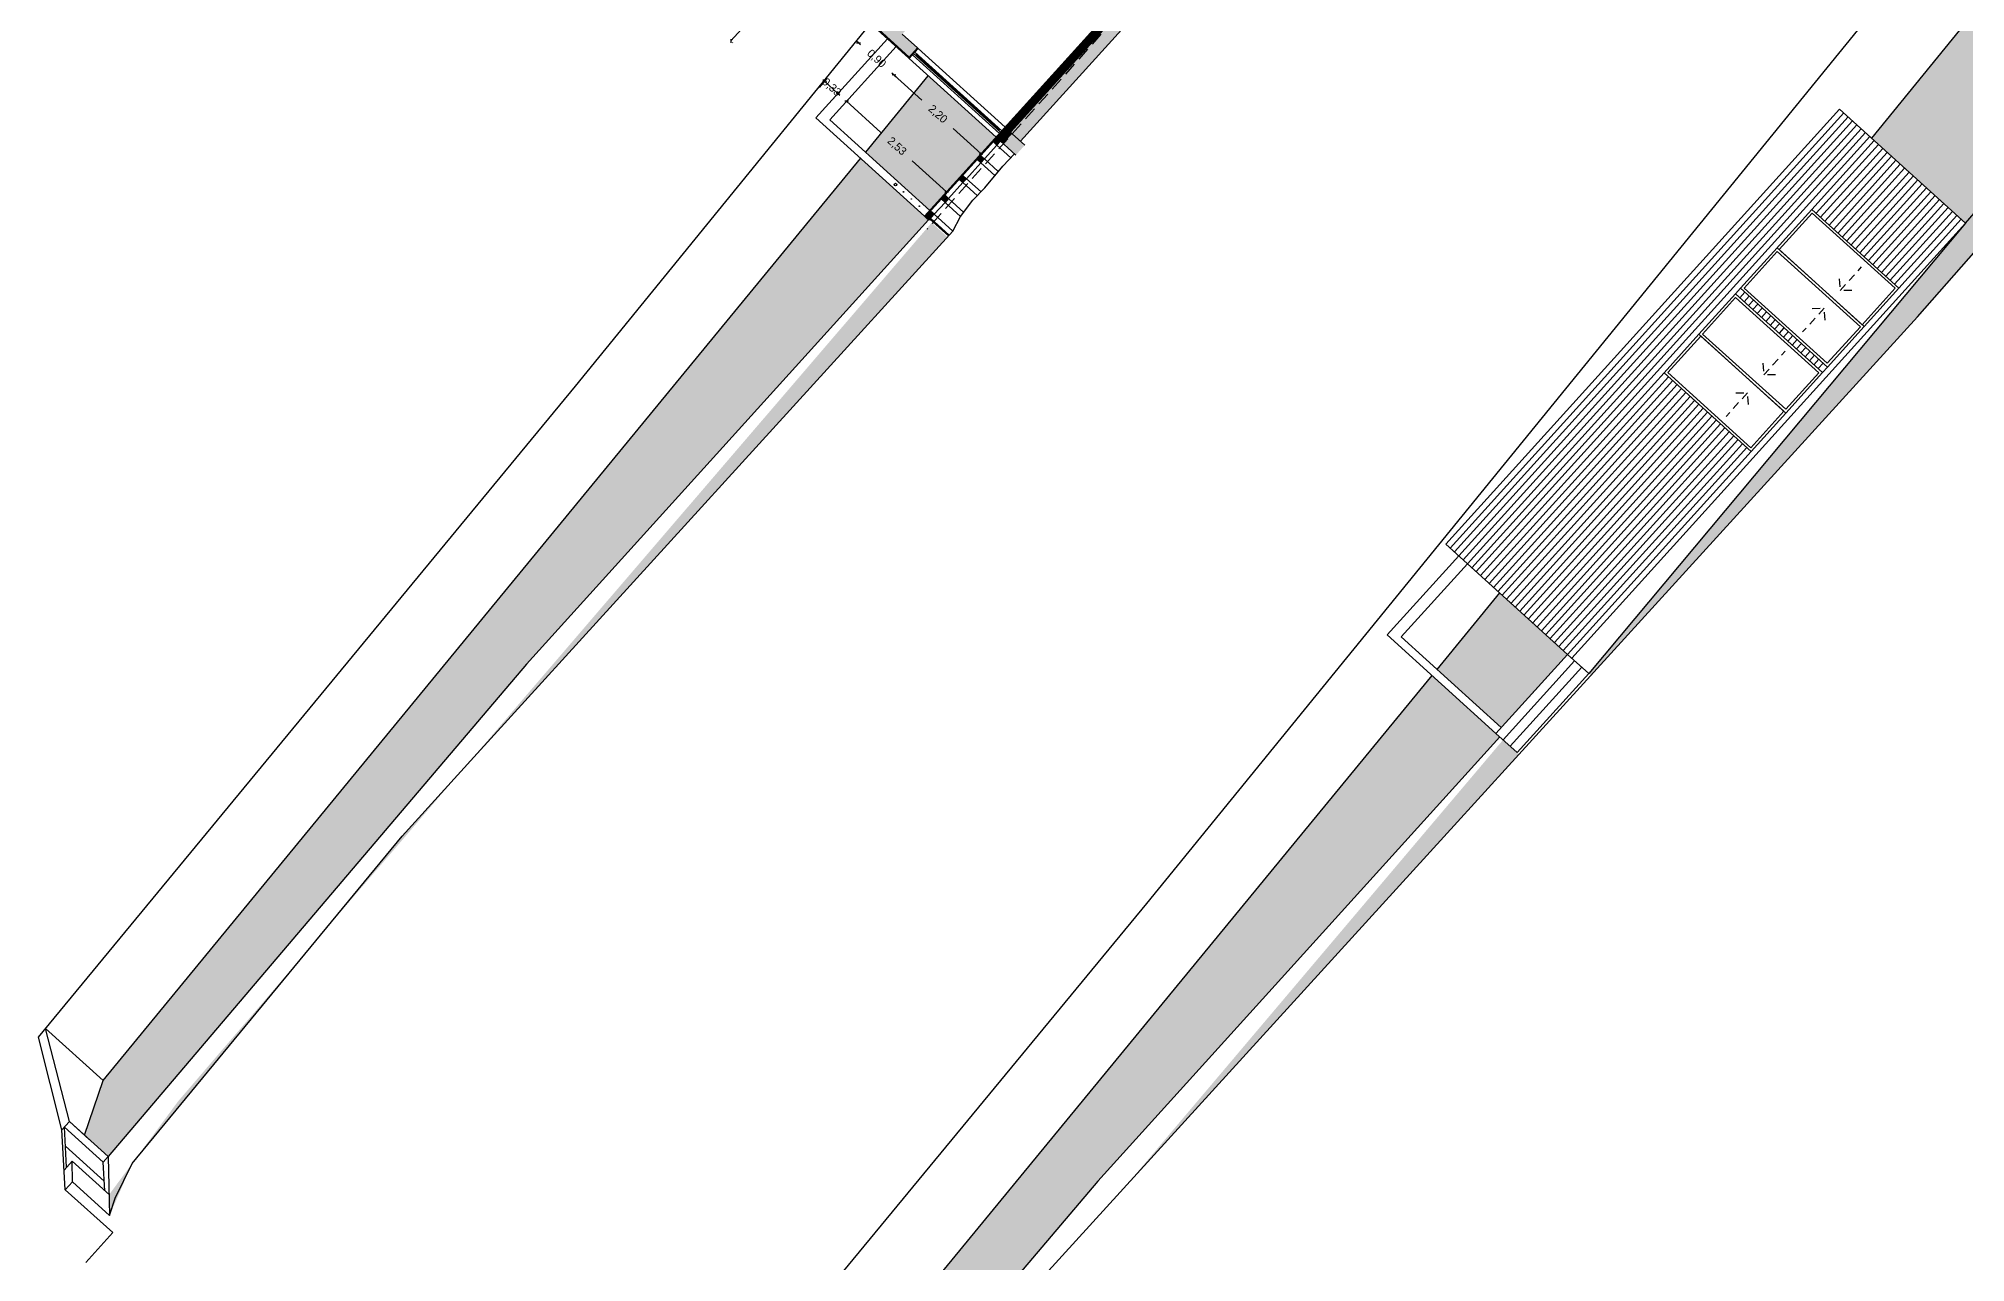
# Model space of a CAD drawing. Extents: x -196763 to -87623, y -65703 to -55832.
# Drawn here: x -87744.75 to -87708.63, y -65675.74 to -65652.8 of the extents above; entities that cross this region are included whole.
import ezdxf

# ---------------------------------------------------------------- set-up
doc = ezdxf.new("R2010")
doc.units = 0
doc.header["$MEASUREMENT"] = 0
doc.header["$PDMODE"] = 34
doc.header["$PDSIZE"] = 0.05
doc.linetypes.add('DASHED', pattern=[70, 50, -20])
doc.linetypes.add('HIDDEN', pattern=[0.375, 0.25, -0.125])
for name, color, linetype in [('0_PROP.aux', 6, 'Continuous'), ('0_PROP.aux.cotas', 30, 'Continuous'), ('0_PROP.corte', 10, 'Continuous'), ('0_PROP.corte.vaos', 160, 'Continuous'), ('0_PROP.trama', 251, 'Continuous'), ('0_PROP.vista1', 251, 'Continuous'), ('0_PROP.vista3', 254, 'Continuous'), ('0_PROP.vista4', 140, 'Continuous'), ('0_PROPfinal', 4, 'Continuous'), ('0_tramas piso0', 7, 'Continuous')]:
    doc.layers.add(name, color=color, linetype=linetype)
doc.styles.add('creativespace', font='GOTHIC.TTF')
doc.dimstyles.new('creativespace', dxfattribs={"dimtxt": 0.15, "dimasz": 0.05, "dimexe": 0.05, "dimexo": 0.05, "dimgap": 0.2, "dimtad": 0, "dimtoh": 1, "dimzin": 1, "dimtxsty": 'creativespace', "dimblk": 'OBLIQUE', "dimcen": 0, "dimclrd": 251, "dimclre": 256, "dimclrt": 30, "dimazin": 3, "dimtfac": 1, "dimtmove": 0, "dimatfit": 3, "dimldrblk": 'OBLIQUE', "dimfxl": 1, "dimlwd": -1, "dimlwe": -1, "dimarcsym": 0})
pattern_1 = [(92.856958, (-87782.184158, -65667.4172295), (-0.00586769786, -0.00029282563), [])]

# ---------------------------------------------------------------- blocks, each defined once
blk = doc.blocks.new('_Oblique')
at = {"color": 0, "linetype": 'ByBlock', "lineweight": -2}
blk.add_line((-0.5, -0.5), (0.5, 0.5), dxfattribs=at)
blk = doc.blocks.new('*D192')
at = {"layer": '0_PROP.aux.cotas', "color": 251, "transparency": 16777216}
for p, q in [((-87729.6, -65653.974), (-87728.955, -65654.558)), ((-87727.724, -65655.672), (-87728.369, -65655.089))]:
    blk.add_line(p, q, dxfattribs=at)
at = {"layer": 'DEFPOINTS', "color": 0, "transparency": 16777216}
for p in [(-87729.6, -65653.974), (-87729.6, -65653.974), (-87727.724, -65655.672)]:
    blk.add_point(p, dxfattribs=at)
at = {"layer": '0_PROP.aux.cotas', "color": 251, "transparency": 16777216, "xscale": 0.05, "yscale": 0.05, "zscale": 0.05}
for p, rotation in [((-87729.6, -65653.974), 137.856957847918), ((-87727.724, -65655.672), 317.856957847918)]:
    blk.add_blockref('_Oblique', p, dxfattribs=dict(at, rotation=rotation))
at = {"layer": '0_PROP.aux.cotas', "color": 30, "transparency": 16777216, "insert": (-87728.662, -65654.823), "char_height": 0.15, "attachment_point": 5, "rotation": 317.857, "style": 'creativespace'}
blk.add_mtext('2,53', dxfattribs=at)
blk = doc.blocks.new('*D193')
at = {"layer": '0_PROP.aux.cotas', "color": 251, "transparency": 16777216}
for p, q in [((-87728.71, -65653.483), (-87728.188, -65653.956)), ((-87727.079, -65654.959), (-87727.601, -65654.487))]:
    blk.add_line(p, q, dxfattribs=at)
at = {"layer": 'DEFPOINTS', "color": 0, "transparency": 16777216}
for p in [(-87728.71, -65653.483), (-87728.71, -65653.483), (-87727.079, -65654.959)]:
    blk.add_point(p, dxfattribs=at)
at = {"layer": '0_PROP.aux.cotas', "color": 251, "transparency": 16777216, "xscale": 0.05, "yscale": 0.05, "zscale": 0.05}
for p, rotation in [((-87728.71, -65653.483), 137.856957847918), ((-87727.079, -65654.959), 317.856957847918)]:
    blk.add_blockref('_Oblique', p, dxfattribs=dict(at, rotation=rotation))
at = {"layer": '0_PROP.aux.cotas', "color": 30, "transparency": 16777216, "insert": (-87727.894, -65654.221), "char_height": 0.15, "attachment_point": 5, "rotation": 317.857, "style": 'creativespace'}
blk.add_mtext('2,20', dxfattribs=at)
blk = doc.blocks.new('*D190')
at = {"layer": '0_PROP.aux.cotas', "color": 251, "transparency": 16777216}
for p, q in [((-87729.377, -65652.879), (-87729.414, -65652.846)), ((-87729.377, -65652.879), (-87729.337, -65652.916)), ((-87728.71, -65653.483), (-87728.75, -65653.447)), ((-87728.71, -65653.483), (-87728.673, -65653.517))]:
    blk.add_line(p, q, dxfattribs=at)
at = {"layer": 'DEFPOINTS', "color": 0, "transparency": 16777216}
for p in [(-87729.377, -65652.879), (-87729.377, -65652.879), (-87728.71, -65653.483)]:
    blk.add_point(p, dxfattribs=at)
at = {"layer": '0_PROP.aux.cotas', "color": 251, "transparency": 16777216, "xscale": 0.05, "yscale": 0.05, "zscale": 0.05}
for p, rotation in [((-87729.377, -65652.879), 317.856957847918), ((-87728.71, -65653.483), 137.856957847918)]:
    blk.add_blockref('_Oblique', p, dxfattribs=dict(at, rotation=rotation))
at = {"layer": '0_PROP.aux.cotas', "color": 30, "transparency": 16777216, "insert": (-87729.044, -65653.181), "char_height": 0.15, "attachment_point": 5, "rotation": 317.857, "style": 'creativespace'}
blk.add_mtext('0,90', dxfattribs=at)
blk = doc.blocks.new('*D191')
at = {"layer": '0_PROP.aux.cotas', "transparency": 16777216}
for p, q in [((-87730.109, -65653.717), (-87729.974, -65653.568)), ((-87729.864, -65653.939), (-87729.729, -65653.79))]:
    blk.add_line(p, q, dxfattribs=at)
at = {"layer": '0_PROP.aux.cotas', "color": 251, "transparency": 16777216}
for p, q in [((-87730.008, -65653.606), (-87730.045, -65653.572)), ((-87729.763, -65653.827), (-87730.008, -65653.606)), ((-87729.763, -65653.827), (-87729.726, -65653.86))]:
    blk.add_line(p, q, dxfattribs=at)
at = {"layer": 'DEFPOINTS', "color": 0, "transparency": 16777216}
for p in [(-87730.008, -65653.606), (-87730.142, -65653.754), (-87729.898, -65653.976)]:
    blk.add_point(p, dxfattribs=at)
at = {"layer": '0_PROP.aux.cotas', "color": 251, "transparency": 16777216, "xscale": 0.05, "yscale": 0.05, "zscale": 0.05}
for p, rotation in [((-87730.008, -65653.606), 317.856957847918), ((-87729.763, -65653.827), 137.856957847918)]:
    blk.add_blockref('_Oblique', p, dxfattribs=dict(at, rotation=rotation))
at = {"layer": '0_PROP.aux.cotas', "color": 30, "transparency": 16777216, "insert": (-87729.885, -65653.716), "char_height": 0.15, "attachment_point": 5, "rotation": 317.857, "style": 'creativespace'}
blk.add_mtext('0,33', dxfattribs=at)
blk = doc.blocks.new('*D194')
at = {"layer": '0_PROP.aux.cotas', "color": 251, "transparency": 16777216}
for p, q in [((-87730.429, -65651.361), (-87730.834, -65651.81)), ((-87731.77, -65652.844), (-87731.366, -65652.397))]:
    blk.add_line(p, q, dxfattribs=at)
at = {"layer": '0_PROP.aux.cotas', "transparency": 16777216}
for p, q in [((-87730.395, -65651.392), (-87730.392, -65651.395)), ((-87731.736, -65652.875), (-87731.733, -65652.877))]:
    blk.add_line(p, q, dxfattribs=at)
at = {"layer": 'DEFPOINTS', "color": 0, "transparency": 16777216}
for p in [(-87730.432, -65651.359), (-87730.429, -65651.361), (-87731.773, -65652.841)]:
    blk.add_point(p, dxfattribs=at)
at = {"layer": '0_PROP.aux.cotas', "color": 251, "transparency": 16777216, "xscale": 0.05, "yscale": 0.05, "zscale": 0.05}
for p, rotation in [((-87730.429, -65651.361), 47.85695784791795), ((-87731.77, -65652.844), 227.856957847918)]:
    blk.add_blockref('_Oblique', p, dxfattribs=dict(at, rotation=rotation))
at = {"layer": '0_PROP.aux.cotas', "color": 30, "transparency": 16777216, "insert": (-87731.1, -65652.103), "char_height": 0.15, "attachment_point": 5, "rotation": 47.857, "style": 'creativespace'}
blk.add_mtext('2,00', dxfattribs=at)

msp = doc.modelspace()

# ---------------------------------------------------------------- hatches: boundary and pattern name
at = {"layer": '0_PROP.trama'}
h = msp.add_hatch(color=256, dxfattribs=at)
h.dxf.hatch_style = 1
h.paths.add_polyline_path([(-87721.715, -65644.441), (-87721.869, -65644.612), (-87721.661, -65644.8), (-87728.705, -65652.584), (-87728.806, -65652.493), (-87728.96, -65652.664), (-87728.427, -65653.146), (-87728.272, -65652.976), (-87728.557, -65652.718), (-87724.773, -65648.536), (-87724.34, -65648.928), (-87724.246, -65648.824), (-87724.679, -65648.432), (-87723.119, -65646.709), (-87722.686, -65647.101), (-87722.592, -65646.997), (-87723.025, -65646.605), (-87721.513, -65644.934), (-87720.887, -65645.5), (-87720.733, -65645.33)])
h.paths.add_polyline_path([(-87719.351, -65646.58), (-87719.505, -65646.751), (-87719.214, -65647.014), (-87719.06, -65646.843)])
h.paths.add_polyline_path([(-87720.152, -65645.855), (-87720.307, -65646.025), (-87719.505, -65646.751), (-87719.351, -65646.58)])
h.paths.add_polyline_path([(-87721.005, -65648.433), (-87721.099, -65648.537), (-87720.821, -65648.789), (-87720.727, -65648.685)])
h.paths.add_polyline_path([(-87721.083, -65648.363), (-87721.177, -65648.467), (-87721.099, -65648.537), (-87721.005, -65648.433)], flags=17)
h.paths.add_polyline_path([(-87722.462, -65650.438), (-87722.556, -65650.542), (-87722.474, -65650.616), (-87722.38, -65650.512)], flags=17)
h.paths.add_polyline_path([(-87722.646, -65650.271), (-87722.739, -65650.376), (-87722.556, -65650.542), (-87722.462, -65650.438)], flags=17)
h.paths.add_polyline_path([(-87726.495, -65654.584), (-87726.661, -65654.771), (-87726.426, -65654.983), (-87726.259, -65654.798)])
at = {"layer": '0_PROP.trama', "transparency": 33554541}
h = msp.add_hatch(color=256, dxfattribs=at)
h.dxf.hatch_style = 1
h.paths.add_polyline_path([(-87719.481, -65646.772), (-87720.994, -65648.443), (-87720.808, -65648.611), (-87719.296, -65646.94)])
h.paths.add_polyline_path([(-87721.088, -65648.547), (-87722.535, -65650.147), (-87722.646, -65650.271), (-87722.462, -65650.438), (-87720.902, -65648.715)])
h.paths.add_polyline_path([(-87722.739, -65650.376), (-87726.495, -65654.584), (-87726.34, -65654.724), (-87722.556, -65650.542)])
h.paths.add_polyline_path([(-87722.739, -65650.376), (-87722.741, -65650.374), (-87726.526, -65654.557), (-87726.495, -65654.584)])
at = {"layer": '0_PROP.trama'}
h = msp.add_hatch(color=256, dxfattribs=at)
h.dxf.hatch_style = 1
h.paths.add_polyline_path([(-87726.614, -65654.476), (-87726.782, -65654.661), (-87726.663, -65654.769), (-87726.495, -65654.584)])
at = {"layer": '0_PROPfinal', "linetype": 'Continuous'}
h = msp.add_hatch(dxfattribs=at)
h.set_pattern_fill('ANSI32', scale=0.047)
h.set_pattern_definition([(92.856958, (-87782.184158, -65667.41723), (-0.0176030936, -0.000878477), []), (92.856958, (-87782.178583, -65667.411069), (-0.0176030936, -0.000878477), [])])
h.paths.add_polyline_path([(-87723.092, -65650.584), (-87726.614, -65654.476), (-87726.526, -65654.557), (-87723.003, -65650.664)])
h.paths.add_polyline_path([(-87722.83, -65650.294), (-87723.092, -65650.584), (-87723.003, -65650.664), (-87722.741, -65650.374)])
h = msp.add_hatch(dxfattribs=at)
h.set_pattern_fill('ANSI31', scale=0.047)
h.set_pattern_definition(pattern_1)
h.paths.add_polyline_path([(-87728.04, -65656.119), (-87728.124, -65656.144), (-87728.057, -65656.204)])
h.paths.add_polyline_path([(-87728.024, -65656.033), (-87728.124, -65656.144), (-87728.04, -65656.119)])
h.paths.add_polyline_path([(-87728.024, -65656.033), (-87728.04, -65656.119), (-87727.957, -65656.094)])
h.paths.add_polyline_path([(-87728.04, -65656.119), (-87728.057, -65656.204), (-87727.957, -65656.094)])
h.paths.add_polyline_path([(-87727.755, -65655.804), (-87727.822, -65655.811), (-87727.755, -65655.871)])
h.paths.add_polyline_path([(-87727.755, -65655.737), (-87727.755, -65655.804), (-87727.688, -65655.797)])
h.paths.add_polyline_path([(-87727.755, -65655.804), (-87727.755, -65655.871), (-87727.688, -65655.797)])
h.paths.add_polyline_path([(-87727.755, -65655.737), (-87727.822, -65655.811), (-87727.755, -65655.804)])
h.paths.add_polyline_path([(-87727.42, -65655.433), (-87727.42, -65655.5), (-87727.353, -65655.426)])
h.paths.add_polyline_path([(-87727.42, -65655.366), (-87727.42, -65655.433), (-87727.353, -65655.426)])
h.paths.add_polyline_path([(-87727.42, -65655.366), (-87727.487, -65655.44), (-87727.42, -65655.433)])
h.paths.add_polyline_path([(-87727.487, -65655.44), (-87727.42, -65655.5), (-87727.42, -65655.433)])
h.paths.add_polyline_path([(-87726.782, -65654.661), (-87726.849, -65654.736), (-87726.782, -65654.729)])
h.paths.add_polyline_path([(-87726.782, -65654.661), (-87726.782, -65654.729), (-87726.715, -65654.722)])
h.paths.add_polyline_path([(-87726.849, -65654.736), (-87726.783, -65654.796), (-87726.782, -65654.729)])
h.paths.add_polyline_path([(-87727.084, -65654.995), (-87727.084, -65655.062), (-87727.017, -65655.055)])
h.paths.add_polyline_path([(-87727.084, -65655.062), (-87727.151, -65655.069), (-87727.085, -65655.13)])
h.paths.add_polyline_path([(-87727.084, -65654.995), (-87727.151, -65655.069), (-87727.084, -65655.062)])
h = msp.add_hatch(dxfattribs=at)
h.set_pattern_fill('ANSI31', scale=0.047)
h.set_pattern_definition(pattern_1)
h.paths.add_polyline_path([(-87726.782, -65654.729), (-87726.783, -65654.796), (-87726.715, -65654.722)])
h = msp.add_hatch(dxfattribs=at)
h.set_pattern_fill('ANSI31', scale=0.047)
h.set_pattern_definition(pattern_1)
h.paths.add_polyline_path([(-87727.084, -65655.062), (-87727.084, -65655.13), (-87727.017, -65655.055)])
at = {"layer": '0_tramas piso0', "transparency": 33554536}
h = msp.add_hatch(color=55, dxfattribs=at)
h.dxf.hatch_style = 1
h.paths.add_polyline_path([(-87707.492, -65651.12), (-87710.383, -65654.668), (-87708.626, -65656.258), (-87715.686, -65664.703), (-87715.65, -65664.736), (-87709.528, -65658.015), (-87704.114, -65651.859), (-87701.455, -65648.621), (-87701.082, -65648.189)])
h = msp.add_hatch(color=55, dxfattribs=at)
h.dxf.hatch_style = 1
h.paths.add_polyline_path([(-87729.241, -65654.931), (-87728.039, -65656.02), (-87726.797, -65654.648), (-87728.068, -65653.498)])
h = msp.add_hatch(color=55, dxfattribs=at)
h.dxf.hatch_style = 1
h.paths.add_polyline_path([(-87729.336, -65655.047), (-87743.536, -65672.333), (-87743.884, -65673.353), (-87743.44, -65673.755), (-87735.602, -65664.526), (-87728.065, -65656.198), (-87728.139, -65656.13)])
h = msp.add_hatch(color=55, dxfattribs=at)
h.dxf.hatch_style = 1
h.paths.add_polyline_path([(-87727.708, -65656.52), (-87738.032, -65667.876), (-87742.993, -65673.886), (-87743.415, -65674.86), (-87743.424, -65674.471), (-87742.128, -65672.717), (-87728.005, -65656.251)])
h = msp.add_hatch(color=55, dxfattribs=at)
h.dxf.hatch_style = 1
h.paths.add_polyline_path([(-87717.356, -65663.191), (-87718.529, -65664.625), (-87717.327, -65665.714), (-87716.085, -65664.342)])
h = msp.add_hatch(color=55, dxfattribs=at)
h.dxf.hatch_style = 1
h.paths.add_polyline_path([(-87718.624, -65664.741), (-87732.824, -65682.027), (-87733.172, -65683.047), (-87732.727, -65683.449), (-87724.889, -65674.22), (-87717.352, -65665.891), (-87717.427, -65665.824)])
h = msp.add_hatch(color=55, dxfattribs=at)
h.dxf.hatch_style = 1
h.paths.add_polyline_path([(-87716.996, -65666.214), (-87724.358, -65674.296), (-87717.293, -65665.945)])

# ---------------------------------------------------------------- linework, layer by layer
at = {"layer": '0_PROP.aux', "linetype": 'DASHED', "ltscale": 0.003}
for points in [[(-87710.995, -65657.301), (-87710.975, -65657.522), (-87710.575, -65657.079)], [(-87710.754, -65657.519), (-87710.975, -65657.522), (-87710.575, -65657.079)], [(-87711.258, -65658.076), (-87711.277, -65657.855), (-87711.678, -65658.298)], [(-87711.499, -65657.858), (-87711.277, -65657.855), (-87711.678, -65658.298)], [(-87712.427, -65658.885), (-87712.408, -65659.105), (-87712.007, -65658.662)], [(-87712.187, -65659.102), (-87712.408, -65659.105), (-87712.007, -65658.662)], [(-87712.691, -65659.659), (-87712.71, -65659.439), (-87713.111, -65659.882)], [(-87712.931, -65659.442), (-87712.71, -65659.439), (-87713.111, -65659.882)]]:
    msp.add_lwpolyline(points, dxfattribs=at)
at = {"layer": '0_PROP.corte'}
for p, q in [((-87719.585, -65646.678), (-87728.139, -65656.13)), ((-87719.57, -65646.692), (-87728.124, -65656.144)), ((-87722.741, -65650.374), (-87726.526, -65654.557)), ((-87722.556, -65650.542), (-87726.34, -65654.724)), ((-87728.44, -65653.161), (-87729.081, -65652.581)), ((-87728.427, -65653.146), (-87729.067, -65652.566)), ((-87728.272, -65652.976), (-87728.557, -65652.718)), ((-87726.715, -65654.722), (-87726.849, -65654.736)), ((-87726.783, -65654.796), (-87726.849, -65654.736)), ((-87726.426, -65654.983), (-87726.797, -65654.648)), ((-87726.783, -65654.796), (-87726.782, -65654.661)), ((-87726.715, -65654.722), (-87726.783, -65654.796)), ((-87726.629, -65654.463), (-87726.614, -65654.476)), ((-87726.259, -65654.798), (-87726.614, -65654.476)), ((-87727.017, -65655.055), (-87727.151, -65655.069)), ((-87727.084, -65655.13), (-87727.151, -65655.069)), ((-87727.085, -65655.13), (-87727.084, -65654.995)), ((-87727.017, -65655.055), (-87727.085, -65655.13)), ((-87727.084, -65654.995), (-87727.017, -65655.055)), ((-87727.353, -65655.426), (-87727.487, -65655.44)), ((-87727.42, -65655.5), (-87727.487, -65655.44)), ((-87727.42, -65655.366), (-87727.353, -65655.426)), ((-87727.42, -65655.5), (-87727.42, -65655.366)), ((-87727.353, -65655.426), (-87727.42, -65655.5)), ((-87727.688, -65655.797), (-87727.822, -65655.811)), ((-87727.755, -65655.871), (-87727.822, -65655.811)), ((-87727.755, -65655.737), (-87727.688, -65655.797)), ((-87727.755, -65655.871), (-87727.755, -65655.737)), ((-87727.688, -65655.797), (-87727.755, -65655.871)), ((-87728.124, -65656.144), (-87728.139, -65656.13)), ((-87728.037, -65656.183), (-87727.688, -65656.499)), ((-87727.957, -65656.094), (-87728.024, -65656.033)), ((-87728.024, -65656.168), (-87727.675, -65656.484))]:
    msp.add_line(p, q, dxfattribs=at)
at = {"layer": '0_PROP.corte', "color": 5, "linetype": 'HIDDEN'}
msp.add_lwpolyline([(-87719.338, -65646.565), (-87728.09, -65656.371)], dxfattribs=at)
at = {"layer": '0_PROP.corte', "color": 240, "linetype": 'Continuous', "true_color": 0xed1f24}
for points in [[(-87709.528, -65658.015), (-87704.114, -65651.859)], [(-87742.993, -65673.886), (-87737.93, -65667.753), (-87736.589, -65666.27), (-87727.607, -65656.41)], [(-87732.281, -65683.58), (-87727.218, -65677.446), (-87725.876, -65675.964), (-87709.528, -65658.015)], [(-87743.415, -65674.86), (-87743.309, -65674.534), (-87742.993, -65673.886)], [(-87744.246, -65674.377), (-87744.112, -65674.229)], [(-87744.112, -65674.229), (-87743.415, -65674.86)], [(-87744.246, -65674.377), (-87743.356, -65675.182)], [(-87743.862, -65675.741), (-87743.356, -65675.182)]]:
    msp.add_lwpolyline(points, dxfattribs=at)
at = {"layer": '0_PROP.corte'}
for points in [[(-87727.607, -65656.41), (-87727.466, -65656.133), (-87727.234, -65655.829), (-87727.009, -65655.6), (-87726.673, -65655.19), (-87726.45, -65654.962)], [(-87727.957, -65656.094), (-87728.124, -65656.144), (-87728.057, -65656.204), (-87728.024, -65656.033), (-87727.957, -65656.094), (-87728.057, -65656.204)]]:
    msp.add_lwpolyline(points, dxfattribs=at)
for centre, radius in [((-87728.682, -65655.538), 0.025), ((-87728.533, -65655.673), 0.005), ((-87728.385, -65655.807), 0.005), ((-87728.237, -65655.941), 0.005)]:
    msp.add_circle(centre, radius, dxfattribs=at)
at = {"layer": '0_PROP.corte.vaos', "linetype": 'Continuous'}
for p, q in [((-87728.44, -65653.161), (-87728.272, -65652.976)), ((-87728.428, -65653.172), (-87728.44, -65653.161)), ((-87728.366, -65653.103), (-87726.735, -65654.579)), ((-87728.344, -65653.079), (-87726.713, -65654.555)), ((-87728.323, -65653.056), (-87726.692, -65654.532)), ((-87728.307, -65653.113), (-87728.286, -65653.089)), ((-87728.297, -65653.101), (-87726.74, -65654.51)), ((-87728.261, -65652.986), (-87728.272, -65652.976)), ((-87726.75, -65654.522), (-87726.729, -65654.498))]:
    msp.add_line(p, q, dxfattribs=at)
at = {"layer": '0_PROP.vista1', "linetype": 'Continuous'}
for p, q in [((-87710.989, -65654.12), (-87718.369, -65662.275)), ((-87710.907, -65654.194), (-87718.287, -65662.349)), ((-87710.826, -65654.267), (-87718.206, -65662.423)), ((-87710.744, -65654.341), (-87718.124, -65662.496)), ((-87710.663, -65654.415), (-87718.043, -65662.57)), ((-87710.581, -65654.489), (-87717.961, -65662.644)), ((-87710.5, -65654.563), (-87717.879, -65662.718)), ((-87710.418, -65654.637), (-87717.798, -65662.792)), ((-87710.336, -65654.71), (-87711.504, -65656.001)), ((-87727.017, -65655.055), (-87726.783, -65654.796)), ((-87727.017, -65655.055), (-87726.756, -65655.292)), ((-87726.783, -65654.796), (-87726.52, -65655.034)), ((-87710.255, -65654.784), (-87711.423, -65656.075)), ((-87710.173, -65654.858), (-87711.341, -65656.149)), ((-87710.092, -65654.932), (-87711.26, -65656.222)), ((-87710.01, -65655.006), (-87711.178, -65656.296)), ((-87709.929, -65655.079), (-87711.096, -65656.37)), ((-87727.353, -65655.426), (-87727.084, -65655.13)), ((-87727.353, -65655.426), (-87727.08, -65655.673)), ((-87727.084, -65655.13), (-87726.82, -65655.369)), ((-87709.847, -65655.153), (-87711.015, -65656.444)), ((-87709.766, -65655.227), (-87710.933, -65656.518)), ((-87709.684, -65655.301), (-87710.852, -65656.591)), ((-87709.602, -65655.375), (-87710.77, -65656.665)), ((-87709.521, -65655.449), (-87710.689, -65656.739)), ((-87727.688, -65655.797), (-87727.42, -65655.5)), ((-87727.688, -65655.797), (-87727.399, -65656.059)), ((-87727.42, -65655.5), (-87727.151, -65655.744)), ((-87709.439, -65655.522), (-87710.607, -65656.813)), ((-87709.358, -65655.596), (-87710.526, -65656.887)), ((-87709.276, -65655.67), (-87710.444, -65656.96)), ((-87709.195, -65655.744), (-87710.362, -65657.034)), ((-87709.113, -65655.818), (-87710.281, -65657.108)), ((-87727.957, -65656.094), (-87727.755, -65655.871)), ((-87727.957, -65656.094), (-87727.607, -65656.41)), ((-87727.755, -65655.871), (-87727.466, -65656.133)), ((-87709.032, -65655.891), (-87710.199, -65657.182)), ((-87708.95, -65655.965), (-87710.118, -65657.256)), ((-87708.868, -65656.039), (-87710.036, -65657.329)), ((-87708.787, -65656.113), (-87709.955, -65657.403)), ((-87708.705, -65656.187), (-87709.873, -65657.477)), ((-87712.843, -65657.481), (-87712.937, -65657.584)), ((-87712.762, -65657.554), (-87712.856, -65657.658)), ((-87712.68, -65657.628), (-87712.774, -65657.732)), ((-87712.599, -65657.702), (-87712.692, -65657.806)), ((-87712.517, -65657.776), (-87712.611, -65657.88)), ((-87712.436, -65657.85), (-87712.529, -65657.953)), ((-87712.354, -65657.923), (-87712.448, -65658.027)), ((-87712.272, -65657.997), (-87712.366, -65658.101)), ((-87712.191, -65658.071), (-87712.285, -65658.175)), ((-87712.109, -65658.145), (-87712.203, -65658.249)), ((-87712.028, -65658.219), (-87712.121, -65658.322)), ((-87711.946, -65658.293), (-87712.04, -65658.396)), ((-87711.865, -65658.366), (-87711.958, -65658.47)), ((-87711.783, -65658.44), (-87711.877, -65658.544)), ((-87711.701, -65658.514), (-87711.795, -65658.618)), ((-87711.62, -65658.588), (-87711.714, -65658.691)), ((-87711.538, -65658.662), (-87711.632, -65658.765)), ((-87714.276, -65659.064), (-87717.716, -65662.866)), ((-87711.457, -65658.735), (-87711.551, -65658.839)), ((-87711.375, -65658.809), (-87711.469, -65658.913)), ((-87711.294, -65658.883), (-87711.387, -65658.987)), ((-87711.212, -65658.957), (-87711.306, -65659.06)), ((-87714.194, -65659.138), (-87717.635, -65662.939)), ((-87714.113, -65659.212), (-87717.553, -65663.013)), ((-87714.031, -65659.285), (-87717.472, -65663.087)), ((-87713.95, -65659.359), (-87717.39, -65663.161)), ((-87713.868, -65659.433), (-87717.308, -65663.235)), ((-87713.787, -65659.507), (-87717.227, -65663.308)), ((-87713.705, -65659.581), (-87717.145, -65663.382)), ((-87713.624, -65659.654), (-87717.064, -65663.456)), ((-87713.542, -65659.728), (-87716.982, -65663.53)), ((-87713.46, -65659.802), (-87716.901, -65663.604)), ((-87713.379, -65659.876), (-87716.819, -65663.677)), ((-87713.297, -65659.95), (-87716.737, -65663.751)), ((-87713.216, -65660.024), (-87716.656, -65663.825)), ((-87713.134, -65660.097), (-87716.574, -65663.899)), ((-87713.053, -65660.171), (-87716.493, -65663.973)), ((-87712.971, -65660.245), (-87716.411, -65664.046)), ((-87712.89, -65660.319), (-87716.33, -65664.12)), ((-87712.808, -65660.393), (-87716.248, -65664.194)), ((-87712.726, -65660.466), (-87716.167, -65664.268)), ((-87712.645, -65660.54), (-87716.085, -65664.342))]:
    msp.add_line(p, q, dxfattribs=at)
for points in [[(-87728.836, -65652.803), (-87730.178, -65654.285)], [(-87728.673, -65652.95), (-87729.915, -65654.322)], [(-87728.139, -65656.13), (-87730.178, -65654.285)], [(-87729.915, -65654.322), (-87728.039, -65656.02)], [(-87716.003, -65664.416), (-87708.626, -65656.258), (-87710.989, -65654.12)], [(-87712.157, -65656.722), (-87710.526, -65658.198), (-87709.873, -65657.477), (-87711.504, -65656.001), (-87712.174, -65656.741)], [(-87712.843, -65657.481), (-87711.212, -65658.957), (-87710.526, -65658.198), (-87712.157, -65656.722), (-87712.843, -65657.481)], [(-87713.623, -65658.343), (-87711.992, -65659.819), (-87711.306, -65659.06), (-87712.937, -65657.584), (-87713.623, -65658.343)], [(-87714.276, -65659.064), (-87712.645, -65660.54), (-87711.992, -65659.819), (-87713.623, -65658.343), (-87714.276, -65659.064)], [(-87718.369, -65662.275), (-87716.085, -65664.342)]]:
    msp.add_lwpolyline(points, dxfattribs=at)
for points in [[(-87711.501, -65656.072), (-87712.12, -65656.756), (-87710.563, -65658.165), (-87709.944, -65657.481)], [(-87712.154, -65656.793), (-87712.773, -65657.477), (-87711.216, -65658.886), (-87710.596, -65658.202)], [(-87712.934, -65657.655), (-87713.553, -65658.339), (-87711.996, -65659.748), (-87711.376, -65659.064)], [(-87713.586, -65658.376), (-87714.206, -65659.06), (-87712.648, -65660.469), (-87712.029, -65659.785)]]:
    msp.add_lwpolyline(points, close=True, dxfattribs=at)
at = {"layer": '0_PROP.vista3'}
for p, q in [((-87728.428, -65653.172), (-87728.261, -65652.986)), ((-87728.428, -65653.172), (-87726.797, -65654.648)), ((-87728.261, -65652.986), (-87726.629, -65654.463))]:
    msp.add_line(p, q, dxfattribs=at)
at = {"layer": '0_PROP.vista4', "linetype": 'Continuous'}
for p, q in [((-87735.602, -65664.526), (-87728.065, -65656.198)), ((-87724.889, -65674.22), (-87717.352, -65665.891))]:
    msp.add_line(p, q, dxfattribs=at)
for points in [[(-87734.682, -65659.316), (-87719.196, -65640.287)], [(-87723.97, -65669.01), (-87708.484, -65649.981)], [(-87710.383, -65654.668), (-87707.492, -65651.12)], [(-87708.626, -65656.258), (-87705.219, -65652.33)], [(-87729.241, -65654.931), (-87728.068, -65653.498)], [(-87743.536, -65672.333), (-87729.336, -65655.047)], [(-87708.626, -65656.258), (-87715.686, -65664.703)], [(-87744.747, -65671.519), (-87734.682, -65659.316)], [(-87718.529, -65664.625), (-87717.356, -65663.191)], [(-87735.602, -65664.526), (-87743.44, -65673.755)], [(-87732.824, -65682.027), (-87718.624, -65664.741)], [(-87734.035, -65681.213), (-87723.97, -65669.01)], [(-87743.536, -65672.333), (-87744.615, -65671.357)], [(-87744.167, -65673.097), (-87744.615, -65671.357)], [(-87744.167, -65673.097), (-87744.308, -65673.253), (-87744.747, -65671.519)], [(-87743.884, -65673.353), (-87743.536, -65672.333)], [(-87744.167, -65673.097), (-87743.796, -65673.433)], [(-87744.167, -65673.097), (-87743.44, -65673.755)], [(-87744.246, -65674.377), (-87744.309, -65673.248)], [(-87744.22, -65673.957), (-87744.262, -65673.202)], [(-87744.262, -65673.202), (-87743.534, -65673.86)], [(-87744.117, -65673.843), (-87744.267, -65674.009)], [(-87744.242, -65673.562), (-87743.514, -65674.22)], [(-87744.112, -65674.229), (-87744.117, -65673.843)], [(-87744.117, -65673.843), (-87743.42, -65674.474)], [(-87743.44, -65673.755), (-87743.534, -65673.86)], [(-87743.504, -65674.398), (-87743.534, -65673.86)], [(-87743.44, -65673.755), (-87743.415, -65674.86)], [(-87724.889, -65674.22), (-87732.727, -65683.449)]]:
    msp.add_lwpolyline(points, dxfattribs=at)
at = {"layer": '0_PROPfinal', "linetype": 'Continuous'}
msp.add_line((-87716.085, -65664.342), (-87717.427, -65665.824), dxfattribs=at)
for points in [[(-87726.783, -65654.796), (-87726.715, -65654.722), (-87726.782, -65654.729), (-87726.783, -65654.796)], [(-87718.124, -65662.496), (-87719.466, -65663.979)], [(-87717.961, -65662.644), (-87719.203, -65664.016)], [(-87717.427, -65665.824), (-87719.466, -65663.979)], [(-87719.203, -65664.016), (-87717.327, -65665.714)], [(-87717.293, -65665.945), (-87715.952, -65664.462)], [(-87716.756, -65665.084), (-87716.085, -65664.342)], [(-87716.085, -65664.342), (-87715.686, -65664.703)], [(-87717.16, -65666.066), (-87715.818, -65664.583)], [(-87717.028, -65666.185), (-87715.686, -65664.703)], [(-87717.427, -65665.824), (-87717.028, -65666.185)]]:
    msp.add_lwpolyline(points, dxfattribs=at)

# ---------------------------------------------------------------- dimensions: what is measured, and where the dimension line sits
at = {"layer": '0_PROP.aux.cotas'}
for base, p1, p2, angle, picture, middle, dimtype in [((-87730.429, -65651.361), (-87731.773, -65652.841), (-87730.432, -65651.359), 47.857, '*D194', (-87731.1, -65652.103), 161), ((-87730.008, -65653.606), (-87729.898, -65653.976), (-87730.142, -65653.754), 317.857, '*D191', (-87729.885, -65653.716), 160)]:
    dim = msp.add_linear_dim(base=base, p1=p1, p2=p2, angle=angle, dimstyle='creativespace', dxfattribs=at)
    dim.commit()
    dim.dimension.update_dxf_attribs({"geometry": picture, "text_midpoint": middle, "dimtype": dimtype})
for base, p1, p2, picture, middle in [((-87729.377, -65652.879), (-87728.71, -65653.483), (-87729.377, -65652.879), '*D190', (-87729.044, -65653.181)), ((-87728.71, -65653.483), (-87727.079, -65654.959), (-87728.71, -65653.483), '*D193', (-87727.894, -65654.221)), ((-87729.6, -65653.974), (-87727.724, -65655.672), (-87729.6, -65653.974), '*D192', (-87728.662, -65654.823))]:
    dim = msp.add_linear_dim(base=base, p1=p1, p2=p2, angle=317.857, dimstyle='creativespace', dxfattribs=at)
    dim.commit()
    dim.dimension.update_dxf_attribs({"geometry": picture, "text_midpoint": middle})

doc.saveas('drawing.dxf')
